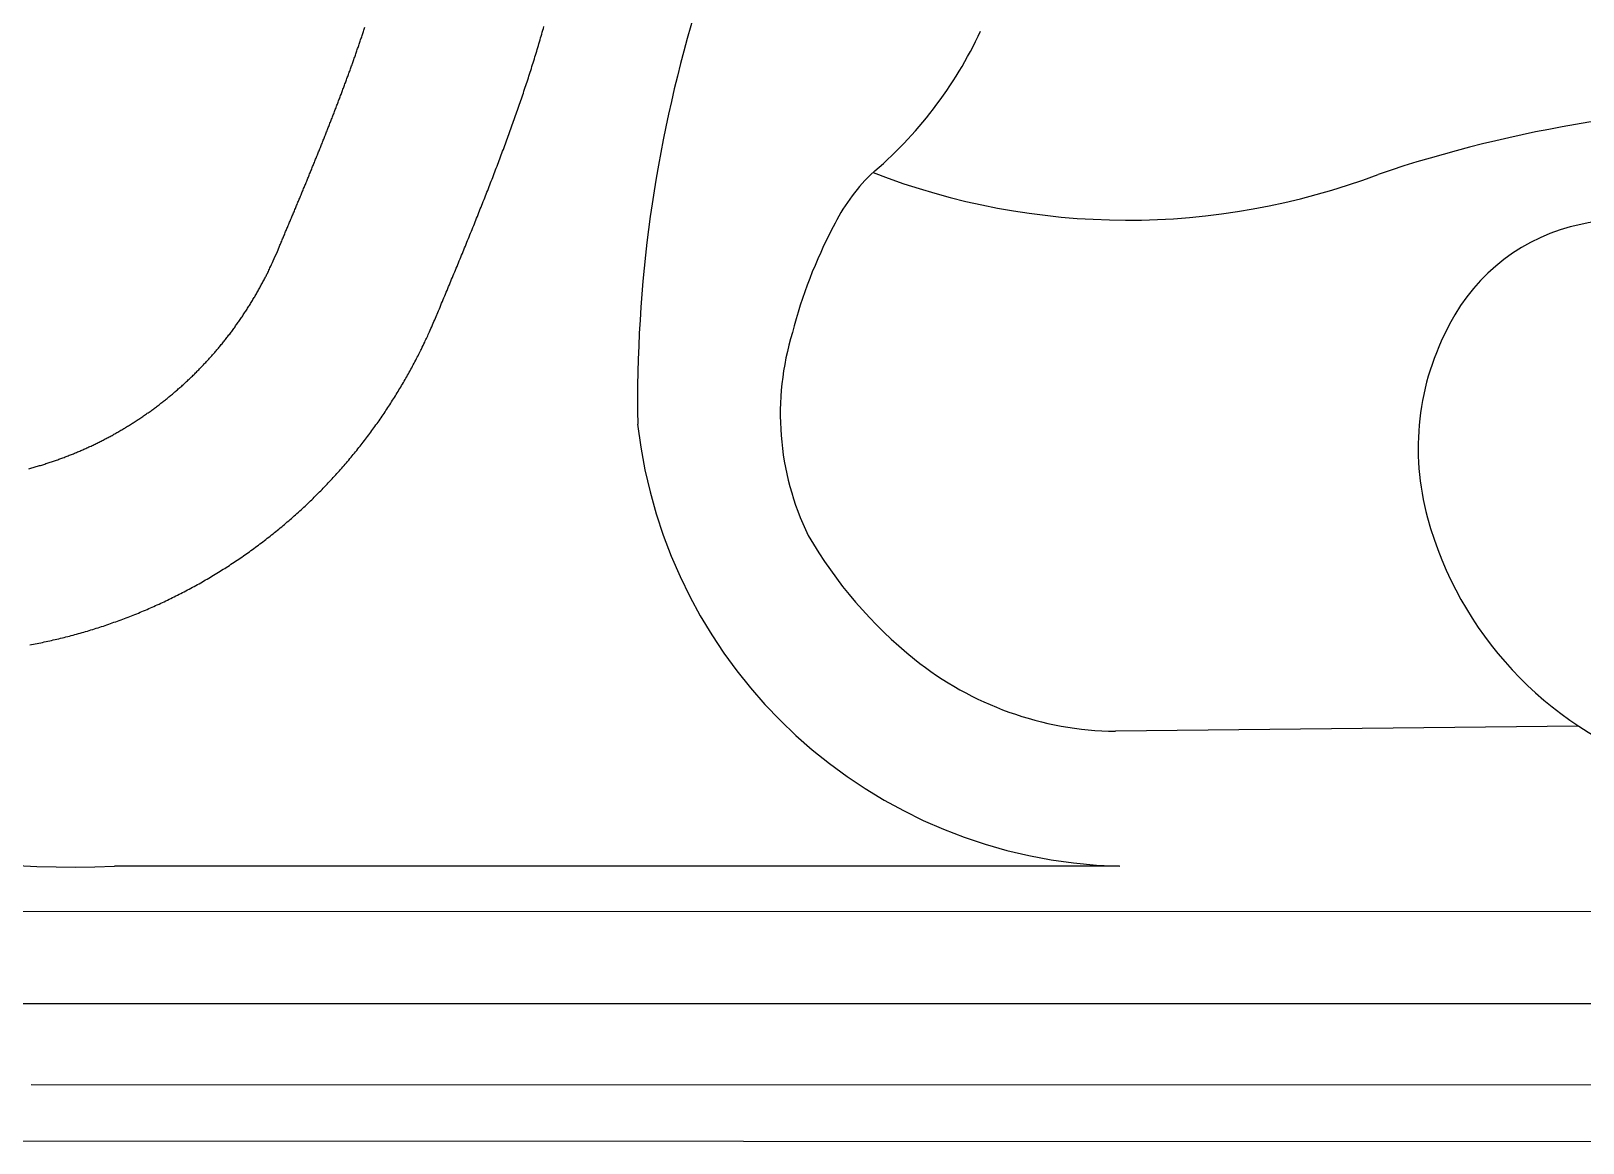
# Model space of a CAD drawing. Extents: x 939 to 1032, y 781 to 934.
# Drawn here: x 953.13 to 969.9, y 799.16 to 811.18 of the extents above; entities that cross this region are included whole.
import ezdxf

# ---------------------------------------------------------------- set-up
doc = ezdxf.new("R2010")
doc.units = 0
doc.header["$MEASUREMENT"] = 0
for name, color, linetype in [('1', 4, 'Continuous'), ('204', 7, 'Continuous'), ('Layer1', 3, 'Continuous')]:
    doc.layers.add(name, color=color, linetype=linetype)

# ---------------------------------------------------------------- blocks, each defined once
blk = doc.blocks.new('FL')
at = {"layer": '204', "color": 4, "linetype": 'Continuous'}
for points in [[(2.815, -4.696), (2.834, -4.651, 0.000015), (2.852, -4.606, 0.000008), (2.871, -4.56, 0.000014), (2.89, -4.515, 0.000034), (2.909, -4.47, 0.000049), (2.928, -4.425, 0.000062), (2.947, -4.379, 0.000074), (2.966, -4.334, 0.000089), (2.985, -4.289, 0.000102), (3.004, -4.244, 0.000116), (3.023, -4.198, 0.000129), (3.042, -4.153, 0.000143), (3.061, -4.108, 0.000156), (3.079, -4.062, 0.00017), (3.098, -4.017, 0.000183), (3.117, -3.972, 0.000198), (3.136, -3.926, 0.00021), (3.154, -3.881, 0.000225), (3.173, -3.835, 0.000238), (3.191, -3.79, 0.000252), (3.21, -3.744, 0.000266), (3.228, -3.699, 0.000283), (3.247, -3.653, 0.000298), (3.265, -3.608, 0.000315), (3.284, -3.562, 0.00033), (3.302, -3.516, 0.000346), (3.32, -3.471, 0.000361), (3.338, -3.425, 0.000378), (3.356, -3.379, 0.000393), (3.374, -3.334, 0.00041), (3.392, -3.288, 0.000425), (3.41, -3.242, 0.000442), (3.428, -3.196, 0.000457), (3.445, -3.15, 0.000474), (3.463, -3.104, 0.000489), (3.48, -3.058, 0.000506), (3.498, -3.012, 0.00052), (3.515, -2.966, 0.000537), (3.532, -2.92, 0.000552), (3.549, -2.874, 0.000569), (3.566, -2.828, 0.000585), (3.583, -2.782, 0.000606), (3.6, -2.735, 0.000624), (3.617, -2.689, 0.000644), (3.633, -2.643, 0.000662), (3.65, -2.596, 0.000682), (3.666, -2.55, 0.0007), (3.682, -2.503, 0.00072), (3.698, -2.457, 0.000738), (3.714, -2.41, 0.000758), (3.73, -2.363, 0.000776), (3.745, -2.317, 0.000797), (3.761, -2.27, 0.000815)], [(4.522, -5.416), (4.556, -5.336, 0.00006), (4.589, -5.256, 0.000042), (4.622, -5.176, 0.000059), (4.656, -5.096, 0.000118), (4.689, -5.016, 0.000161), (4.722, -4.937, 0.0002), (4.755, -4.857, 0.000236), (4.788, -4.777, 0.00028), (4.821, -4.697, 0.000319), (4.854, -4.617, 0.000361), (4.886, -4.537, 0.000399), (4.919, -4.457, 0.000443), (4.951, -4.377, 0.000481), (4.983, -4.296, 0.000524), (5.015, -4.216, 0.000562), (5.047, -4.136, 0.000605), (5.079, -4.056, 0.000644), (5.11, -3.975, 0.000687), (5.141, -3.895, 0.000725), (5.172, -3.814, 0.000769), (5.203, -3.734, 0.000807), (5.233, -3.653, 0.000851), (5.263, -3.572, 0.000889), (5.293, -3.491, 0.000933), (5.323, -3.41, 0.000971), (5.352, -3.329, 0.001015), (5.38, -3.248, 0.001053), (5.409, -3.167, 0.001097), (5.437, -3.085, 0.001135), (5.465, -3.004, 0.001179), (5.492, -2.922, 0.001217), (5.519, -2.841, 0.001259), (5.545, -2.759, 0.001299), (5.571, -2.677, 0.001345), (5.597, -2.594, 0.00138), (5.622, -2.512, 0.001414), (5.646, -2.43, 0.001468), (5.67, -2.347, 0.001549), (5.694, -2.264, 0.001538)], [(0.129, -7.044, 0.002979), (0.176, -7.031, 0.002991), (0.222, -7.017, 0.003021), (0.269, -7.004, 0.003031), (0.315, -6.989, 0.003023), (0.362, -6.974, 0.003019), (0.408, -6.958, 0.003016), (0.453, -6.942, 0.003014), (0.499, -6.926, 0.003011), (0.545, -6.908, 0.00301), (0.59, -6.89, 0.003009), (0.635, -6.872, 0.003008), (0.68, -6.853, 0.003008), (0.724, -6.834, 0.003008), (0.768, -6.814, 0.003009), (0.813, -6.793, 0.00301), (0.856, -6.772, 0.003012), (0.9, -6.751, 0.003011), (0.943, -6.728, 0.003007), (0.986, -6.706, 0.003003), (1.029, -6.683, 0.003), (1.071, -6.659, 0.002997), (1.114, -6.635, 0.002994), (1.155, -6.61, 0.002992), (1.197, -6.585, 0.00299), (1.238, -6.559, 0.002989), (1.279, -6.533, 0.002988), (1.32, -6.507, 0.002988), (1.36, -6.479, 0.002988), (1.4, -6.452, 0.002988), (1.44, -6.424, 0.002989), (1.479, -6.395, 0.002989), (1.518, -6.366, 0.002989), (1.557, -6.337, 0.002988), (1.595, -6.307, 0.002986), (1.633, -6.276, 0.002985), (1.671, -6.245, 0.002984), (1.708, -6.214, 0.002984), (1.744, -6.182, 0.002984), (1.781, -6.15, 0.002985), (1.817, -6.117, 0.002986), (1.852, -6.084, 0.002988), (1.888, -6.051, 0.00299), (1.923, -6.017, 0.002992), (1.957, -5.982, 0.002996), (1.991, -5.948, 0.002999), (2.024, -5.912, 0.003003), (2.058, -5.877, 0.003003), (2.09, -5.841, 0.002998), (2.123, -5.805, 0.002995), (2.154, -5.768, 0.002992), (2.186, -5.731, 0.002989), (2.217, -5.693, 0.002986), (2.247, -5.655, 0.002984), (2.277, -5.617, 0.002982), (2.307, -5.579, 0.002982), (2.336, -5.54, 0.002981), (2.364, -5.5, 0.00298), (2.393, -5.461, 0.002979), (2.42, -5.421, 0.002981), (2.447, -5.38, 0.002988), (2.474, -5.34, 0.002981), (2.5, -5.299, 0.002961), (2.526, -5.258, 0.002984), (2.551, -5.216, 0.003039), (2.576, -5.174, 0.002949), (2.6, -5.132, 0.002752), (2.624, -5.09, 0.003033), (2.647, -5.047, 0.003611), (2.671, -5.003, 0.002741), (2.692, -4.961, 0.000943), (2.712, -4.923, 0.003861), (2.735, -4.874, 0.006645), (2.77, -4.797, 0.00325), (2.815, -4.696, 0.001722)], [(0.141, -8.947, 0.003331), (0.219, -8.932, 0.003341), (0.297, -8.916, 0.003348), (0.375, -8.899, 0.00336), (0.453, -8.881, 0.003371), (0.531, -8.862, 0.003388), (0.608, -8.842, 0.003397), (0.685, -8.82, 0.003405), (0.763, -8.798, 0.003404), (0.84, -8.774, 0.003396), (0.916, -8.75, 0.00339), (0.993, -8.724, 0.003388), (1.069, -8.697, 0.003387), (1.145, -8.67, 0.003388), (1.22, -8.641, 0.00339), (1.295, -8.611, 0.003394), (1.37, -8.58, 0.003399), (1.444, -8.548, 0.003406), (1.518, -8.515, 0.003414), (1.592, -8.481, 0.003428), (1.664, -8.446, 0.003434), (1.737, -8.41, 0.003434), (1.809, -8.373, 0.003428), (1.88, -8.335, 0.003414), (1.951, -8.296, 0.003406), (2.022, -8.256, 0.003399), (2.091, -8.216, 0.003394), (2.161, -8.174, 0.00339), (2.229, -8.131, 0.003388), (2.297, -8.088, 0.003387), (2.364, -8.043, 0.003388), (2.431, -7.998, 0.00339), (2.497, -7.952, 0.003396), (2.562, -7.905, 0.003404), (2.626, -7.857, 0.003405), (2.69, -7.808, 0.003397), (2.753, -7.759, 0.003388), (2.815, -7.709, 0.003371), (2.877, -7.658, 0.00336), (2.937, -7.606, 0.003348), (2.997, -7.554, 0.003341), (3.056, -7.5, 0.003331), (3.114, -7.447, 0.003327), (3.171, -7.392, 0.00332), (3.228, -7.337, 0.003318), (3.283, -7.281, 0.003315), (3.338, -7.225, 0.003316), (3.392, -7.168, 0.003318), (3.445, -7.11, 0.003315), (3.497, -7.052, 0.003301), (3.548, -6.994, 0.003289), (3.598, -6.935, 0.00327), (3.647, -6.875, 0.003257), (3.696, -6.815, 0.003242), (3.743, -6.755, 0.003232), (3.79, -6.694, 0.003219), (3.835, -6.632, 0.003211), (3.88, -6.571, 0.003199), (3.924, -6.509, 0.003195), (3.967, -6.446, 0.003192), (4.008, -6.383, 0.003182), (4.049, -6.32, 0.003159), (4.089, -6.257, 0.003178), (4.128, -6.193, 0.003219), (4.166, -6.129, 0.003121), (4.203, -6.065, 0.002908), (4.239, -6.002, 0.003177), (4.274, -5.937, 0.003739), (4.31, -5.87, 0.002863), (4.342, -5.807, 0.001051), (4.371, -5.75, 0.003952), (4.406, -5.677, 0.006754), (4.457, -5.564, 0.003342), (4.522, -5.416, 0.001791)]]:
    blk.add_lwpolyline(points, format="xyb", dxfattribs=at)
blk = doc.blocks.new('FL1')
at = {"layer": '1', "color": 1, "linetype": 'ByBlock'}
blk.add_blockref('FL', (9.20327, -9.688338), dxfattribs=at)
blk = doc.blocks.new('2017 ENVOY NXT')
at = {"layer": '1', "linetype": 'Continuous'}
blk.add_lwpolyline([(93.03, 5.958, -0.234198), (87.058, -0.013), (5.95, 0.005, -0.232764), (0.03, 5.958), (0.03, 85.015, -0.234198), (6.001, 90.987), (87.058, 90.987, -0.234198), (93.03, 85.015)], format="xyb", close=True, dxfattribs=at)
at = {"layer": 'Layer1', "linetype": 'Continuous'}
for p, q in [((31.188, 4.49), (26.192, 4.437)), ((26.237, 2.977), (15.379, 2.977)), ((14.187, 2.492), (34.654, 2.487)), ((36.314, 1.491), (14.193, 1.491)), ((14.478, 0.619), (78.525, 0.602))]:
    blk.add_line(p, q, dxfattribs=at)
for centre, radius, start, end in [((35.677, 7.99), 14.648, 163.3196, 180.9167), ((20.606, 13.934), 4.558, 310.1754, 334.9468), ((33.644, -3.294), 14.503, 89.9998, 108.5577), ((24.992, 8.989), 2.056, 134.6638, 154.0743), ((26.327, 17.597), 7.637, 248.8623, 290.7174), ((33.658, -2.61), 12.76, 95.0633, 101.0248), ((31.643, 7.887), 2.072, 101.8409, 152.7363), ((27.835, 7.424), 5.3, 152.3014, 165.5671), ((14.946, 14.876), 11.907, 208.7334, 272.0852), ((25.575, 7.866), 3.004, 162.9823, 205.907), ((32.275, 7.494), 2.814, 151.5284, 195.456), ((26.379, 8.357), 5.382, 186.415, 268.4926), ((33.366, 7.784), 3.943, 195.2864, 250.5405), ((27.019, 8.952), 4.79, 210.0471, 231.2731), ((26.237, 7.977), 3.541, 231.2731, 269.2678)]:
    blk.add_arc(centre, radius, start, end, dxfattribs=at)
at = {"layer": '1', "color": 1, "linetype": 'ByBlock'}
blk.add_blockref('FL1', (5.121, 24.006), dxfattribs=at)

msp = doc.modelspace()

# ---------------------------------------------------------------- block references
at = {"layer": '1'}
msp.add_blockref('2017 ENVOY NXT', (938.654, 799.174), dxfattribs=at)

doc.saveas('drawing.dxf')
